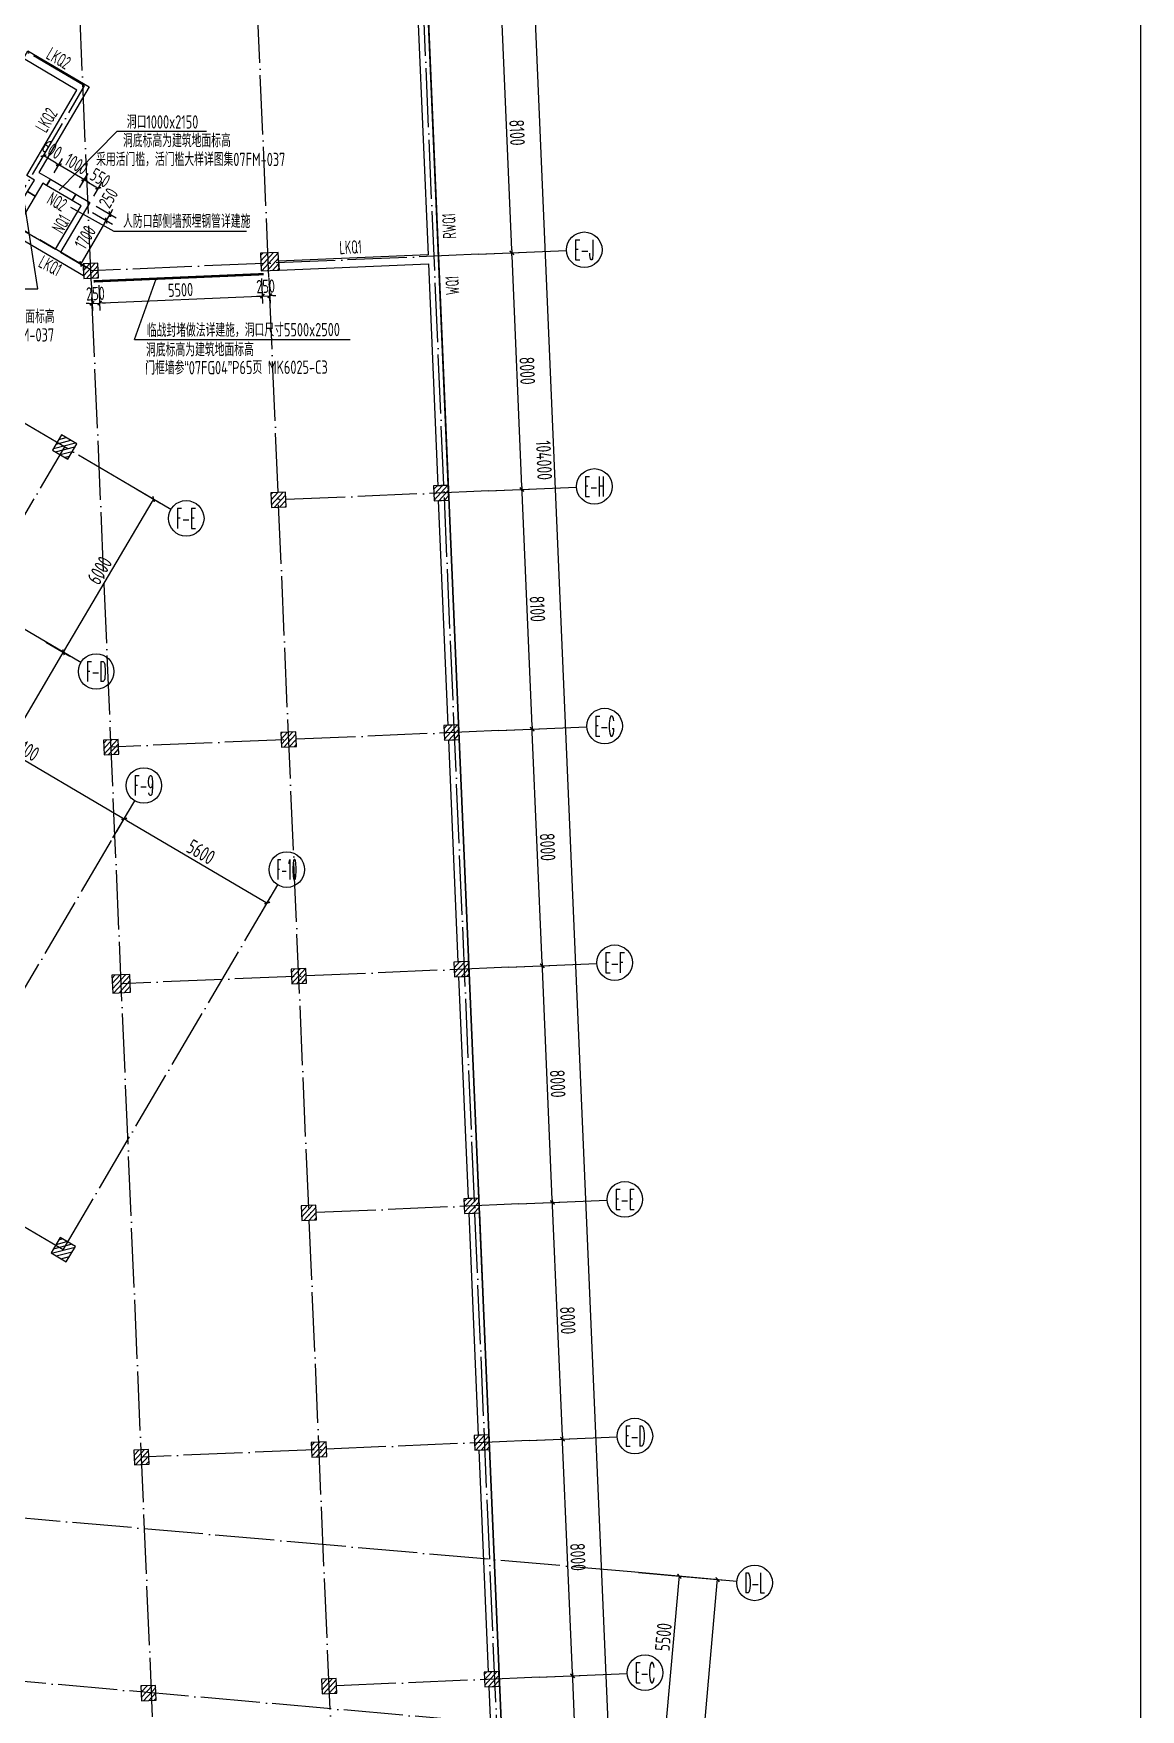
# Model space of a CAD drawing. Header units: millimetres. Extents: x 156735 to 386235, y 467499 to 703525.
# Drawn here: x 348863 to 386235, y 534486 to 591088 of the extents above; entities that cross this region are included whole.
import ezdxf
from ezdxf.enums import TextEntityAlignment as Align

# ---------------------------------------------------------------- set-up
doc = ezdxf.new("R2010")
doc.units = ezdxf.units.MM
doc.header["$LTSCALE"] = 100
doc.header["$PDMODE"] = 35
doc.header["$PDSIZE"] = 200
doc.linetypes.add('3', pattern=[5, 3, -2])
doc.linetypes.add('DOTE', pattern=[2.42, 2, -0.2, 0.02, -0.2])
for name, color, linetype in [('B-TEXT', 7, 'Continuous'), ('COLU', 7, 'Continuous'), ('h斜线-柱', 7, 'Continuous'), ('Q-AXIS', 3, 'Continuous'), ('Q-DIM', 4, 'Continuous'), ('Q-dote', 253, 'DOTE'), ('Q-TEXT', 2, 'Continuous'), ('Q-门框', 6, 'Continuous'), ('WALL', 3, 'Continuous')]:
    doc.layers.add(name, color=color, linetype=linetype)
doc.styles.add('_TCH_AXIS', font='COMPLEX', dxfattribs={"bigfont": 'GBCBIG'})
doc.styles.add('COMPLEX', font='tssdeng.shx', dxfattribs={"width": 0.7, "bigfont": 'tssdchn.shx'})
doc.styles.add('TSSD_Dimension', font='Tssdeng.shx', dxfattribs={"width": 0.7, "bigfont": 'hztxt.shx'})
doc.styles.add('TSSD_REIN', font='Tssdeng.shx', dxfattribs={"width": 0.7, "bigfont": 'hztxt.shx'})
doc.dimstyles.new('TSSD_100_100$0', dxfattribs={"dimtxt": 300, "dimasz": 100, "dimexe": 250, "dimexo": 250, "dimgap": 100, "dimtad": 1, "dimdec": 0, "dimzin": 0, "dimdsep": 46, "dimtxsty": 'TSSD_Dimension', "dimblk": '_tsdbk', "dimblk1": '_tsdbk', "dimblk2": '_tsdbk', "dimsah": 1, "dimcen": 0, "dimclrt": 7, "dimadec": 0, "dimazin": 0, "dimtfac": 1, "dimtdec": 0, "dimtix": 1, "dimtmove": 2, "dimatfit": 3, "dimldrblk": '_tsdbk', "dimfxl": 1, "dimtolj": 1, "dimtzin": 0, "dimarcsym": 0})
pattern_1 = [(47.443985, (-467527.32, -323147.44), (-93.550296, 85.891456), [])]

# ---------------------------------------------------------------- blocks, each defined once
blk = doc.blocks.new('_tsdbk')
blk.add_line((-1, 0), (0, 0))
at = {"const_width": 0.5}
blk.add_lwpolyline([(-0.7, -0.7), (0.7, 0.7)], dxfattribs=at)
blk = doc.blocks.new('*D346')
at = {"layer": 'Defpoints', "color": 0}
for p in [(362000, 627792), (364263, 627889), (366434, 523887)]:
    blk.add_point(p, dxfattribs=at)
at = {"layer": 'Q-AXIS', "color": 0, "lineweight": -2}
for p, q in [((362249, 627803), (364513, 627899)), ((368694, 524083), (364267, 627789)), ((366684, 523897), (368948, 523994))]:
    blk.add_line(p, q, dxfattribs=at)
at = {"layer": 'Q-AXIS', "color": 0, "lineweight": -2, "xscale": 100, "yscale": 100, "zscale": 100}
for p, rotation in [((364263, 627889), 92.44398534455868), ((368698, 523983), 272.4439853445587)]:
    blk.add_blockref('_tsdbk', p, dxfattribs=dict(at, rotation=rotation))
at = {"layer": 'Q-AXIS', "color": 7, "insert": (366099, 576677), "char_height": 500, "attachment_point": 5, "rotation": 272.444, "style": 'TSSD_Dimension'}
blk.add_mtext('\\A1;104000', dxfattribs=at)
blk = doc.blocks.new('*D347')
at = {"layer": 'Defpoints', "color": 0}
for p in [(363884, 583632), (365012, 583680), (364226, 575640)]:
    blk.add_point(p, dxfattribs=at)
at = {"layer": 'Q-AXIS', "color": 0, "lineweight": -2}
for p, q in [((364134, 583643), (365262, 583691)), ((365349, 575788), (365017, 583581)), ((364475, 575650), (365603, 575698))]:
    blk.add_line(p, q, dxfattribs=at)
at = {"layer": 'Q-AXIS', "color": 0, "lineweight": -2, "xscale": 100, "yscale": 100, "zscale": 100}
for p, rotation in [((365012, 583680), 92.44398534455868), ((365353, 575688), 272.4439853445587)]:
    blk.add_blockref('_tsdbk', p, dxfattribs=dict(at, rotation=rotation))
at = {"layer": 'Q-AXIS', "color": 7, "insert": (365533, 579699), "char_height": 500, "attachment_point": 5, "rotation": 272.444, "style": 'TSSD_Dimension'}
blk.add_mtext('\\A1;8000', dxfattribs=at)
blk = doc.blocks.new('*D443')
at = {"layer": 'Defpoints', "color": 0}
for p in [(369044, 539130), (371956, 538872), (363903, 481158)]:
    blk.add_point(p, dxfattribs=at)
at = {"layer": 'Q-AXIS', "color": 0, "lineweight": -2}
for p, q in [((369293, 539108), (372205, 538850)), ((366823, 480999), (371947, 538772)), ((364152, 481136), (367063, 480878))]:
    blk.add_line(p, q, dxfattribs=at)
at = {"layer": 'Q-AXIS', "color": 0, "lineweight": -2, "xscale": 100, "yscale": 100, "zscale": 100}
for p, rotation in [((371956, 538872), 84.93164578912828), ((366814, 480900), 264.9316457891283)]:
    blk.add_blockref('_tsdbk', p, dxfattribs=dict(at, rotation=rotation))
at = {"layer": 'Q-AXIS', "color": 7, "insert": (369036, 509917), "char_height": 500, "attachment_point": 5, "rotation": 84.9316, "style": 'TSSD_Dimension'}
blk.add_mtext('\\A1;58200', dxfattribs=at)
blk = doc.blocks.new('_AXISO')
blk.add_circle((0, 0), 0.5)
at = {"layer": 'B-TEXT', "style": 'COMPLEX', "width": 1.450893}
blk.add_attdef('A', text='', height=0.56, dxfattribs=at).set_placement((0.249375, -0.28), (0.749375, -0.28), align=Align.FIT)
blk = doc.blocks.new('*D461')
at = {"layer": 'Defpoints', "color": 0}
for p in [(365935, 535576), (367063, 535624), (366191, 529582)]:
    blk.add_point(p, dxfattribs=at)
at = {"layer": 'Q-AXIS', "color": 0, "lineweight": -2}
for p, q in [((366185, 535587), (367313, 535635)), ((367315, 529730), (367068, 535524)), ((366441, 529592), (367569, 529640))]:
    blk.add_line(p, q, dxfattribs=at)
at = {"layer": 'Q-AXIS', "color": 0, "lineweight": -2, "xscale": 100, "yscale": 100, "zscale": 100}
for p, rotation in [((367063, 535624), 92.44398534455868), ((367319, 529630), 272.4439853445587)]:
    blk.add_blockref('_tsdbk', p, dxfattribs=dict(at, rotation=rotation))
at = {"layer": 'Q-AXIS', "color": 7, "insert": (367541, 532642), "char_height": 500, "attachment_point": 5, "rotation": 272.444, "style": 'TSSD_Dimension'}
blk.add_mtext('\\A1;6000', dxfattribs=at)
blk = doc.blocks.new('*D465')
at = {"layer": 'Defpoints', "color": 0}
for p in [(365253, 551562), (366381, 551610), (365594, 543569)]:
    blk.add_point(p, dxfattribs=at)
at = {"layer": 'Q-AXIS', "color": 0, "lineweight": -2}
for p, q in [((365503, 551572), (366631, 551620)), ((366718, 543717), (366385, 551510)), ((365844, 543579), (366972, 543628))]:
    blk.add_line(p, q, dxfattribs=at)
at = {"layer": 'Q-AXIS', "color": 0, "lineweight": -2, "xscale": 100, "yscale": 100, "zscale": 100}
for p, rotation in [((366381, 551610), 92.44398534455868), ((366722, 543617), 272.4439853445587)]:
    blk.add_blockref('_tsdbk', p, dxfattribs=dict(at, rotation=rotation))
at = {"layer": 'Q-AXIS', "color": 7, "insert": (366901, 547628), "char_height": 500, "attachment_point": 5, "rotation": 272.444, "style": 'TSSD_Dimension'}
blk.add_mtext('\\A1;8000', dxfattribs=at)
blk = doc.blocks.new('*D475')
at = {"layer": 'Defpoints', "color": 0}
for p in [(365594, 543569), (366722, 543617), (365935, 535576)]:
    blk.add_point(p, dxfattribs=at)
at = {"layer": 'Q-AXIS', "color": 0, "lineweight": -2}
for p, q in [((365844, 543579), (366972, 543628)), ((367059, 535724), (366727, 543517)), ((366185, 535587), (367313, 535635))]:
    blk.add_line(p, q, dxfattribs=at)
at = {"layer": 'Q-AXIS', "color": 0, "lineweight": -2, "xscale": 100, "yscale": 100, "zscale": 100}
for p, rotation in [((366722, 543617), 92.44398534455868), ((367063, 535624), 272.4439853445587)]:
    blk.add_blockref('_tsdbk', p, dxfattribs=dict(at, rotation=rotation))
at = {"layer": 'Q-AXIS', "color": 7, "insert": (367242, 539636), "char_height": 500, "attachment_point": 5, "rotation": 272.444, "style": 'TSSD_Dimension'}
blk.add_mtext('\\A1;8000', dxfattribs=at)
blk = doc.blocks.new('*D476')
at = {"layer": 'Defpoints', "color": 0}
for p in [(351545, 563919), (356752, 561726), (356373, 561081)]:
    blk.add_point(p, dxfattribs=at)
at = {"layer": 'Q-AXIS', "color": 0, "lineweight": -2}
for p, q in [((351672, 564135), (352051, 564780)), ((352011, 564514), (356666, 561777)), ((356500, 561296), (356879, 561942))]:
    blk.add_line(p, q, dxfattribs=at)
at = {"layer": 'Q-AXIS', "color": 0, "lineweight": -2, "xscale": 100, "yscale": 100, "zscale": 100}
for p, rotation in [((351925, 564564), 149.5453717284593), ((356752, 561726), 329.5453717284593)]:
    blk.add_blockref('_tsdbk', p, dxfattribs=dict(at, rotation=rotation))
at = {"layer": 'Q-AXIS', "color": 7, "insert": (354516, 563447), "char_height": 500, "attachment_point": 5, "rotation": 329.5454, "style": 'TSSD_Dimension'}
blk.add_mtext('\\A1;5600', dxfattribs=at)
blk = doc.blocks.new('*D477')
at = {"layer": 'Defpoints', "color": 0}
for p in [(344563, 568025), (351925, 564564), (351545, 563919)]:
    blk.add_point(p, dxfattribs=at)
at = {"layer": 'Q-AXIS', "color": 0, "lineweight": -2}
for p, q in [((344690, 568240), (345069, 568885)), ((345029, 568619), (351839, 564615)), ((351672, 564135), (352051, 564780))]:
    blk.add_line(p, q, dxfattribs=at)
at = {"layer": 'Q-AXIS', "color": 0, "lineweight": -2, "xscale": 100, "yscale": 100, "zscale": 100}
for p, rotation in [((344942, 568670), 149.5453717284593), ((351925, 564564), 329.5453717284593)]:
    blk.add_blockref('_tsdbk', p, dxfattribs=dict(at, rotation=rotation))
at = {"layer": 'Q-AXIS', "color": 7, "insert": (348611, 566919), "char_height": 500, "attachment_point": 5, "rotation": 329.5454, "style": 'TSSD_Dimension'}
blk.add_mtext('\\A1;8100', dxfattribs=at)
blk = doc.blocks.new('*D478')
at = {"layer": 'Defpoints', "color": 0}
for p in [(352108, 575836), (352915, 575362), (349067, 570664)]:
    blk.add_point(p, dxfattribs=at)
at = {"layer": 'Q-AXIS', "color": 0, "lineweight": -2}
for p, q in [((352324, 575710), (353131, 575235)), ((349925, 570276), (352864, 575276)), ((349283, 570538), (350089, 570063))]:
    blk.add_line(p, q, dxfattribs=at)
at = {"layer": 'Q-AXIS', "color": 0, "lineweight": -2, "xscale": 100, "yscale": 100, "zscale": 100}
for p, rotation in [((352915, 575362), 59.5453717336169), ((349874, 570190), 239.5453717336169)]:
    blk.add_blockref('_tsdbk', p, dxfattribs=dict(at, rotation=rotation))
at = {"layer": 'Q-AXIS', "color": 7, "insert": (351093, 572953), "char_height": 500, "attachment_point": 5, "rotation": 59.5454, "style": 'TSSD_Dimension'}
blk.add_mtext('\\A1;6000', dxfattribs=at)
blk = doc.blocks.new('*D488')
at = {"layer": 'Defpoints', "color": 0}
for p in [(349067, 570664), (349874, 570190), (346178, 565751)]:
    blk.add_point(p, dxfattribs=at)
at = {"layer": 'Q-AXIS', "color": 0, "lineweight": -2}
for p, q in [((347036, 565363), (349823, 570104)), ((349283, 570538), (350089, 570063)), ((346394, 565624), (347200, 565150))]:
    blk.add_line(p, q, dxfattribs=at)
at = {"layer": 'Q-AXIS', "color": 0, "lineweight": -2, "xscale": 100, "yscale": 100, "zscale": 100}
for p, rotation in [((349874, 570190), 59.5453717336169), ((346985, 565276), 239.5453717336169)]:
    blk.add_blockref('_tsdbk', p, dxfattribs=dict(at, rotation=rotation))
at = {"layer": 'Q-AXIS', "color": 7, "insert": (348128, 567911), "char_height": 500, "attachment_point": 5, "rotation": 59.5454, "style": 'TSSD_Dimension'}
blk.add_mtext('\\A1;5700', dxfattribs=at)
blk = doc.blocks.new('*D489')
at = {"layer": 'Defpoints', "color": 0}
for p in [(364571, 567547), (365699, 567595), (364912, 559554)]:
    blk.add_point(p, dxfattribs=at)
at = {"layer": 'Q-AXIS', "color": 0, "lineweight": -2}
for p, q in [((364821, 567558), (365949, 567606)), ((366036, 559702), (365703, 567495)), ((365162, 559565), (366290, 559613))]:
    blk.add_line(p, q, dxfattribs=at)
at = {"layer": 'Q-AXIS', "color": 0, "lineweight": -2, "xscale": 100, "yscale": 100, "zscale": 100}
for p, rotation in [((365699, 567595), 92.44398534455868), ((366040, 559602), 272.4439853445587)]:
    blk.add_blockref('_tsdbk', p, dxfattribs=dict(at, rotation=rotation))
at = {"layer": 'Q-AXIS', "color": 7, "insert": (366219, 563614), "char_height": 500, "attachment_point": 5, "rotation": 272.444, "style": 'TSSD_Dimension'}
blk.add_mtext('\\A1;8000', dxfattribs=at)
blk = doc.blocks.new('*D490')
at = {"layer": 'Defpoints', "color": 0}
for p in [(364912, 559554), (366040, 559602), (365253, 551562)]:
    blk.add_point(p, dxfattribs=at)
at = {"layer": 'Q-AXIS', "color": 0, "lineweight": -2}
for p, q in [((365162, 559565), (366290, 559613)), ((366377, 551710), (366044, 559502)), ((365503, 551572), (366631, 551620))]:
    blk.add_line(p, q, dxfattribs=at)
at = {"layer": 'Q-AXIS', "color": 0, "lineweight": -2, "xscale": 100, "yscale": 100, "zscale": 100}
for p, rotation in [((366040, 559602), 92.44398534455868), ((366381, 551610), 272.4439853445587)]:
    blk.add_blockref('_tsdbk', p, dxfattribs=dict(at, rotation=rotation))
at = {"layer": 'Q-AXIS', "color": 7, "insert": (366560, 555621), "char_height": 500, "attachment_point": 5, "rotation": 272.444, "style": 'TSSD_Dimension'}
blk.add_mtext('\\A1;8000', dxfattribs=at)
blk = doc.blocks.new('*D491')
at = {"layer": 'Defpoints', "color": 0}
for p in [(364226, 575640), (365353, 575688), (364571, 567547)]:
    blk.add_point(p, dxfattribs=at)
at = {"layer": 'Q-AXIS', "color": 0, "lineweight": -2}
for p, q in [((364475, 575650), (365603, 575698)), ((365695, 567695), (365358, 575588)), ((364821, 567558), (365949, 567606))]:
    blk.add_line(p, q, dxfattribs=at)
at = {"layer": 'Q-AXIS', "color": 0, "lineweight": -2, "xscale": 100, "yscale": 100, "zscale": 100}
for p, rotation in [((365353, 575688), 92.44398534455868), ((365699, 567595), 272.4439853445587)]:
    blk.add_blockref('_tsdbk', p, dxfattribs=dict(at, rotation=rotation))
at = {"layer": 'Q-AXIS', "color": 7, "insert": (365876, 571656), "char_height": 500, "attachment_point": 5, "rotation": 272.444, "style": 'TSSD_Dimension'}
blk.add_mtext('\\A1;8100', dxfattribs=at)
blk = doc.blocks.new('*D494')
at = {"layer": 'Defpoints', "color": 0}
for p in [(369044, 539130), (370667, 538986), (368558, 533652)]:
    blk.add_point(p, dxfattribs=at)
at = {"layer": 'Q-AXIS', "color": 0, "lineweight": -2}
for p, q in [((369293, 539108), (370916, 538964)), ((370190, 533607), (370658, 538887)), ((368807, 533630), (370430, 533486))]:
    blk.add_line(p, q, dxfattribs=at)
at = {"layer": 'Q-AXIS', "color": 0, "lineweight": -2, "xscale": 100, "yscale": 100, "zscale": 100}
for p, rotation in [((370667, 538986), 84.93164578912828), ((370181, 533508), 264.9316457891283)]:
    blk.add_blockref('_tsdbk', p, dxfattribs=dict(at, rotation=rotation))
at = {"layer": 'Q-AXIS', "color": 7, "insert": (370128, 536933), "char_height": 500, "attachment_point": 5, "rotation": 84.9316, "style": 'TSSD_Dimension'}
blk.add_mtext('\\A1;5500', dxfattribs=at)
blk = doc.blocks.new('*D642')
at = {"layer": 'Defpoints', "color": 0}
for p in [(363539, 591725), (364667, 591773), (363884, 583632)]:
    blk.add_point(p, dxfattribs=at)
at = {"layer": 'Q-AXIS', "color": 0, "lineweight": -2}
for p, q in [((363789, 591736), (364917, 591784)), ((365008, 583780), (364671, 591673)), ((364134, 583643), (365262, 583691))]:
    blk.add_line(p, q, dxfattribs=at)
at = {"layer": 'Q-AXIS', "color": 0, "lineweight": -2, "xscale": 100, "yscale": 100, "zscale": 100}
for p, rotation in [((364667, 591773), 92.44398534455868), ((365012, 583680), 272.4439853445587)]:
    blk.add_blockref('_tsdbk', p, dxfattribs=dict(at, rotation=rotation))
at = {"layer": 'Q-AXIS', "color": 7, "insert": (365189, 587742), "char_height": 500, "attachment_point": 5, "rotation": 272.444, "style": 'TSSD_Dimension'}
blk.add_mtext('\\A1;8100', dxfattribs=at)
blk = doc.blocks.new('*D703')
at = {"layer": 'Defpoints', "color": 0}
for p in [(350807, 582824), (351057, 582835), (351093, 581986)]:
    blk.add_point(p, dxfattribs=at)
at = {"layer": 'Q-DIM', "color": 0, "lineweight": -2}
for p, q in [((350818, 582574), (350854, 581725)), ((351067, 582585), (351104, 581736)), ((350743, 581971), (350643, 581967)), ((350843, 581975), (351093, 581986)), ((351193, 581990), (351293, 581994))]:
    blk.add_line(p, q, dxfattribs=at)
at = {"layer": 'Q-DIM', "color": 0, "lineweight": -2, "xscale": 100, "yscale": 100, "zscale": 100}
for p, rotation in [((350843, 581975), 2.443985343689539), ((351093, 581986), 182.4439853436896)]:
    blk.add_blockref('_tsdbk', p, dxfattribs=dict(at, rotation=rotation))
at = {"layer": 'Q-DIM', "color": 7, "insert": (350954, 582305), "char_height": 450, "attachment_point": 5, "rotation": 2.444, "style": 'TSSD_Dimension'}
blk.add_mtext('\\A1;250', dxfattribs=at)
blk = doc.blocks.new('*D704')
at = {"layer": 'Defpoints', "color": 0}
for p in [(356552, 583069), (351057, 582835), (356588, 582220)]:
    blk.add_point(p, dxfattribs=at)
at = {"layer": 'Q-DIM', "color": 0, "lineweight": -2}
for p, q in [((351067, 582585), (351104, 581736)), ((356562, 582819), (356599, 581971)), ((351193, 581990), (356488, 582216))]:
    blk.add_line(p, q, dxfattribs=at)
at = {"layer": 'Q-DIM', "color": 0, "lineweight": -2, "xscale": 100, "yscale": 100, "zscale": 100}
for p, rotation in [((351093, 581986), 182.4439853436896), ((356588, 582220), 2.443985343689576)]:
    blk.add_blockref('_tsdbk', p, dxfattribs=dict(at, rotation=rotation))
at = {"layer": 'Q-DIM', "color": 7, "insert": (353827, 582428), "char_height": 450, "attachment_point": 5, "rotation": 2.444, "style": 'TSSD_Dimension'}
blk.add_mtext('\\A1;5500', dxfattribs=at)
blk = doc.blocks.new('*D705')
at = {"layer": 'Defpoints', "color": 0}
for p in [(356552, 583069), (356801, 583080), (356838, 582231)]:
    blk.add_point(p, dxfattribs=at)
at = {"layer": 'Q-DIM', "color": 0, "lineweight": -2}
for p, q in [((356562, 582819), (356599, 581971)), ((356812, 582830), (356848, 581981)), ((356488, 582216), (356388, 582212)), ((356588, 582220), (356838, 582231)), ((356938, 582235), (357038, 582239))]:
    blk.add_line(p, q, dxfattribs=at)
at = {"layer": 'Q-DIM', "color": 0, "lineweight": -2, "xscale": 100, "yscale": 100, "zscale": 100}
for p, rotation in [((356588, 582220), 2.443985343689539), ((356838, 582231), 182.4439853436896)]:
    blk.add_blockref('_tsdbk', p, dxfattribs=dict(at, rotation=rotation))
at = {"layer": 'Q-DIM', "color": 7, "insert": (356699, 582550), "char_height": 450, "attachment_point": 5, "rotation": 2.444, "style": 'TSSD_Dimension'}
blk.add_mtext('\\A1;250', dxfattribs=at)
blk = doc.blocks.new('*D708')
at = {"layer": 'Defpoints', "color": 0}
for p in [(350767, 585383), (350641, 585168), (351314, 584772)]:
    blk.add_point(p, dxfattribs=at)
at = {"layer": 'Q-DIM', "color": 0, "lineweight": -2}
for p, q in [((350856, 585041), (351530, 584645)), ((350983, 585257), (351657, 584861)), ((351441, 584987), (351314, 584772)), ((351492, 585073), (351543, 585160)), ((351264, 584686), (351213, 584599))]:
    blk.add_line(p, q, dxfattribs=at)
at = {"layer": 'Q-DIM', "color": 0, "lineweight": -2, "xscale": 100, "yscale": 100, "zscale": 100}
for p, rotation in [((351314, 584772), 59.54537173261635), ((351441, 584987), 239.5453717326163)]:
    blk.add_blockref('_tsdbk', p, dxfattribs=dict(at, rotation=rotation))
at = {"layer": 'Q-DIM', "color": 7, "insert": (351392, 585535), "char_height": 450, "attachment_point": 5, "rotation": 59.5454, "style": 'TSSD_Dimension'}
blk.add_mtext('\\A1;250', dxfattribs=at)
blk = doc.blocks.new('*D709')
at = {"layer": 'Defpoints', "color": 0}
for p in [(350641, 585168), (349779, 583702), (350453, 583306)]:
    blk.add_point(p, dxfattribs=at)
at = {"layer": 'Q-DIM', "color": 0, "lineweight": -2}
for p, q in [((350856, 585041), (351530, 584645)), ((351264, 584686), (350503, 583392)), ((349994, 583576), (350668, 583180))]:
    blk.add_line(p, q, dxfattribs=at)
at = {"layer": 'Q-DIM', "color": 0, "lineweight": -2, "xscale": 100, "yscale": 100, "zscale": 100}
for p, rotation in [((351314, 584772), 59.54537173261637), ((350453, 583306), 239.5453717326163)]:
    blk.add_blockref('_tsdbk', p, dxfattribs=dict(at, rotation=rotation))
at = {"layer": 'Q-DIM', "color": 7, "insert": (350603, 584204), "char_height": 450, "attachment_point": 5, "rotation": 59.5454, "style": 'TSSD_Dimension'}
blk.add_mtext('\\A1;1700', dxfattribs=at)
blk = doc.blocks.new('*D710')
at = {"layer": 'Defpoints', "color": 0}
for p in [(349717, 586656), (349431, 586169), (350293, 585662)]:
    blk.add_point(p, dxfattribs=at)
at = {"layer": 'Q-DIM', "color": 0, "lineweight": -2}
for p, q in [((349631, 586706), (349545, 586757)), ((349558, 586385), (349844, 586871)), ((350579, 586149), (349717, 586656)), ((350420, 585878), (350706, 586364)), ((350665, 586098), (350752, 586047))]:
    blk.add_line(p, q, dxfattribs=at)
at = {"layer": 'Q-DIM', "color": 0, "lineweight": -2, "xscale": 100, "yscale": 100, "zscale": 100}
for p, rotation in [((349717, 586656), 329.5453717325154), ((350579, 586149), 149.5453717325155)]:
    blk.add_blockref('_tsdbk', p, dxfattribs=dict(at, rotation=rotation))
at = {"layer": 'Q-DIM', "color": 7, "insert": (350313, 586682), "char_height": 450, "attachment_point": 5, "rotation": 329.5454, "style": 'TSSD_Dimension'}
blk.add_mtext('\\A1;1000', dxfattribs=at)
blk = doc.blocks.new('*D711')
at = {"layer": 'Defpoints', "color": 0}
for p in [(349200, 586960), (348914, 586473), (349431, 586169)]:
    blk.add_point(p, dxfattribs=at)
at = {"layer": 'Q-DIM', "color": 0, "lineweight": -2}
for p, q in [((349041, 586689), (349327, 587175)), ((349631, 586706), (349286, 586909)), ((349558, 586385), (349844, 586871))]:
    blk.add_line(p, q, dxfattribs=at)
at = {"layer": 'Q-DIM', "color": 0, "lineweight": -2, "xscale": 100, "yscale": 100, "zscale": 100}
for p, rotation in [((349200, 586960), 149.5453717325155), ((349717, 586656), 329.5453717325154)]:
    blk.add_blockref('_tsdbk', p, dxfattribs=dict(at, rotation=rotation))
at = {"layer": 'Q-DIM', "color": 7, "insert": (349492, 587172), "char_height": 450, "attachment_point": 5, "rotation": 329.5454, "style": 'TSSD_Dimension'}
blk.add_mtext('\\A1;600', dxfattribs=at)
blk = doc.blocks.new('*D970')
at = {"layer": 'Defpoints', "color": 0}
for p in [(351050, 585864), (350293, 585662), (350767, 585383)]:
    blk.add_point(p, dxfattribs=at)
at = {"layer": 'Q-DIM', "color": 0, "lineweight": -2}
for p, q in [((350420, 585878), (350702, 586358)), ((350662, 586092), (350964, 585914)), ((350894, 585599), (351176, 586079))]:
    blk.add_line(p, q, dxfattribs=at)
at = {"layer": 'Q-DIM', "color": 0, "lineweight": -2, "xscale": 100, "yscale": 100, "zscale": 100}
for p, rotation in [((350576, 586143), 149.5453717326123), ((351050, 585864), 329.5453717326123)]:
    blk.add_blockref('_tsdbk', p, dxfattribs=dict(at, rotation=rotation))
at = {"layer": 'Q-DIM', "color": 7, "insert": (351114, 586215), "char_height": 450, "attachment_point": 5, "rotation": 329.5454, "style": 'TSSD_Dimension'}
blk.add_mtext('\\A1;550', dxfattribs=at)

msp = doc.modelspace()

# ---------------------------------------------------------------- hatches: boundary and pattern name
at = {"layer": 'h斜线-柱'}
h = msp.add_hatch(dxfattribs=at)
h.set_pattern_fill('ANSI31', color=256, scale=40, angle=2.44399, style=0)
h.set_pattern_definition(pattern_1)
h.paths.add_polyline_path([(356551.7, 583069.1), (357151.2, 583094.7), (357125.6, 583694.2), (356526.1, 583668.6)])
h = msp.add_hatch(dxfattribs=at)
h.set_pattern_fill('ANSI31', color=256, scale=40, angle=2.44399, style=0)
h.set_pattern_definition(pattern_1)
h.paths.add_polyline_path([(350557.2, 582813.3), (351056.7, 582834.6), (351035.4, 583334.1), (350535.8, 583312.8)])
h = msp.add_hatch(dxfattribs=at)
h.set_pattern_fill('ANSI31', color=256, scale=40, angle=-30.45463, style=0)
h.paths.add_polyline_path([(349503.9, 577019.9), (350021.1, 576715.8), (350325.2, 577233), (349808, 577537.1)])
h = msp.add_hatch(dxfattribs=at)
h.set_pattern_fill('ANSI31', color=256, scale=40, angle=2.44399, style=0)
h.set_pattern_definition(pattern_1)
h.paths.add_polyline_path([(362387.8, 575310.9), (362887.4, 575332.3), (362866.1, 575831.8), (362366.5, 575810.5)])
h = msp.add_hatch(dxfattribs=at)
h.set_pattern_fill('ANSI31', color=256, scale=40, angle=2.44399, style=0)
h.set_pattern_definition(pattern_1)
h.paths.add_polyline_path([(356892.8, 575076.4), (357392.4, 575097.7), (357371.1, 575597.3), (356871.5, 575576)])
h = msp.add_hatch(dxfattribs=at)
h.set_pattern_fill('ANSI31', color=256, scale=40, angle=2.44399, style=0)
h.set_pattern_definition(pattern_1)
h.paths.add_polyline_path([(362733.2, 567218.3), (363232.8, 567239.6), (363211.5, 567739.2), (362711.9, 567717.9)])
h = msp.add_hatch(dxfattribs=at)
h.set_pattern_fill('ANSI31', color=256, scale=40, angle=2.44399, style=0)
h.set_pattern_definition(pattern_1)
h.paths.add_polyline_path([(351243.7, 566727.9), (351743.3, 566749.2), (351721.9, 567248.8), (351222.4, 567227.5)])
h = msp.add_hatch(dxfattribs=at)
h.set_pattern_fill('ANSI31', color=256, scale=40, angle=2.44399, style=0)
h.set_pattern_definition(pattern_1)
h.paths.add_polyline_path([(357238.3, 566983.8), (357737.8, 567005.1), (357716.5, 567504.6), (357216.9, 567483.3)])
h = msp.add_hatch(dxfattribs=at)
h.set_pattern_fill('ANSI31', color=256, scale=40, angle=2.44399, style=0)
h.paths.add_polyline_path([(351537, 558683.1), (352136.5, 558708.7), (352110.9, 559308.2), (351511.4, 559282.6)])
h = msp.add_hatch(dxfattribs=at)
h.set_pattern_fill('ANSI31', color=256, scale=40, angle=2.44399, style=0)
h.set_pattern_definition(pattern_1)
h.paths.add_polyline_path([(357579.4, 558991.1), (358078.9, 559012.4), (358057.6, 559511.9), (357558.1, 559490.6)])
h = msp.add_hatch(dxfattribs=at)
h.set_pattern_fill('ANSI31', color=256, scale=40, angle=2.44399, style=0)
h.set_pattern_definition(pattern_1)
h.paths.add_polyline_path([(363074.4, 559225.6), (363573.9, 559246.9), (363552.6, 559746.5), (363053.1, 559725.1)])
h = msp.add_hatch(dxfattribs=at)
h.set_pattern_fill('ANSI31', color=256, scale=40, angle=2.44399, style=0)
h.set_pattern_definition(pattern_1)
h.paths.add_polyline_path([(357920.5, 550998.3), (358420.1, 551019.7), (358398.8, 551519.2), (357899.2, 551497.9)])
h = msp.add_hatch(dxfattribs=at)
h.set_pattern_fill('ANSI31', color=256, scale=40, angle=2.44399, style=0)
h.set_pattern_definition(pattern_1)
h.paths.add_polyline_path([(363415.5, 551232.9), (363915.1, 551254.2), (363893.8, 551753.7), (363394.2, 551732.4)])
h = msp.add_hatch(dxfattribs=at)
h.set_pattern_fill('ANSI31', color=256, scale=40, angle=-30.45463, style=0)
h.paths.add_polyline_path([(349453.3, 549904.5), (349970.5, 549600.3), (350274.6, 550117.6), (349757.4, 550421.7)])
h = msp.add_hatch(dxfattribs=at)
h.set_pattern_fill('ANSI31', color=256, scale=40, angle=2.44399, style=0)
h.set_pattern_definition(pattern_1)
h.paths.add_polyline_path([(358261.7, 543005.6), (358761.2, 543026.9), (358739.9, 543526.5), (358240.4, 543505.2)])
h = msp.add_hatch(dxfattribs=at)
h.set_pattern_fill('ANSI31', color=256, scale=40, angle=2.44399, style=0)
h.set_pattern_definition(pattern_1)
h.paths.add_polyline_path([(363756.7, 543240.1), (364256.2, 543261.5), (364234.9, 543761), (363735.4, 543739.7)])
h = msp.add_hatch(dxfattribs=at)
h.set_pattern_fill('ANSI31', color=256, scale=40, angle=2.44399, style=0)
h.set_pattern_definition(pattern_1)
h.paths.add_polyline_path([(352267.1, 542749.8), (352766.7, 542771.1), (352745.4, 543270.6), (352245.8, 543249.3)])
h = msp.add_hatch(dxfattribs=at)
h.set_pattern_fill('ANSI31', color=256, scale=40, angle=2.44399, style=0)
h.set_pattern_definition(pattern_1)
h.paths.add_polyline_path([(358602.8, 535012.9), (359102.4, 535034.2), (359081, 535533.8), (358581.5, 535512.4)])
h = msp.add_hatch(dxfattribs=at)
h.set_pattern_fill('ANSI31', color=256, scale=40, angle=2.44399, style=0)
h.set_pattern_definition(pattern_1)
h.paths.add_polyline_path([(364097.8, 535247.4), (364597.4, 535268.7), (364576, 535768.3), (364076.5, 535747)])
h = msp.add_hatch(dxfattribs=at)
h.set_pattern_fill('ANSI31', color=256, scale=40, angle=2.44399, style=0)
h.set_pattern_definition(pattern_1)
h.paths.add_polyline_path([(352507.2, 534780.7), (353006.7, 534802), (352985.4, 535301.5), (352485.9, 535280.2)])

# ---------------------------------------------------------------- linework, layer by layer
at = {"color": 6, "lineweight": 30}
msp.add_lwpolyline([(359246.5, 635094.7), (360336.6, 635094.7), (362535.6, 583574.8)], dxfattribs=at)
at = {"color": 1, "lineweight": 30}
msp.add_lwpolyline([(362535.6, 583574.8), (365164.3, 521984.6), (362034.4, 486694.6), (356406.5, 487193.7), (355920.6, 481715.2), (293316.4, 487267.7)], dxfattribs=at)
at = {"layer": 'COLU'}
for points in [[(356551.7, 583069.1), (357151.2, 583094.7), (357125.6, 583694.2), (356526.1, 583668.6)], [(350557.2, 582813.3), (351056.7, 582834.6), (351035.4, 583334.1), (350535.8, 583312.8)], [(349503.9, 577019.9), (350021.1, 576715.8), (350325.2, 577233), (349808, 577537.1)], [(362387.8, 575310.9), (362887.4, 575332.3), (362866.1, 575831.8), (362366.5, 575810.5)], [(356892.8, 575076.4), (357392.4, 575097.7), (357371.1, 575597.3), (356871.5, 575576)], [(362733.2, 567218.3), (363232.8, 567239.6), (363211.5, 567739.2), (362711.9, 567717.9)], [(351243.7, 566727.9), (351743.3, 566749.2), (351721.9, 567248.8), (351222.4, 567227.5)], [(357238.3, 566983.8), (357737.8, 567005.1), (357716.5, 567504.6), (357216.9, 567483.3)], [(351537, 558683.1), (352136.5, 558708.7), (352110.9, 559308.2), (351511.4, 559282.6)], [(357579.4, 558991.1), (358078.9, 559012.4), (358057.6, 559511.9), (357558.1, 559490.6)], [(363074.4, 559225.6), (363573.9, 559246.9), (363552.6, 559746.5), (363053.1, 559725.1)], [(357920.5, 550998.3), (358420.1, 551019.7), (358398.8, 551519.2), (357899.2, 551497.9)], [(363415.5, 551232.9), (363915.1, 551254.2), (363893.8, 551753.7), (363394.2, 551732.4)], [(349453.3, 549904.5), (349970.5, 549600.3), (350274.6, 550117.6), (349757.4, 550421.7)], [(358261.7, 543005.6), (358761.2, 543026.9), (358739.9, 543526.5), (358240.4, 543505.2)], [(363756.7, 543240.1), (364256.2, 543261.5), (364234.9, 543761), (363735.4, 543739.7)], [(352267.1, 542749.8), (352766.7, 542771.1), (352745.4, 543270.6), (352245.8, 543249.3)], [(358602.8, 535012.9), (359102.4, 535034.2), (359081, 535533.8), (358581.5, 535512.4)], [(364097.8, 535247.4), (364597.4, 535268.7), (364576, 535768.3), (364076.5, 535747)], [(352507.2, 534780.7), (353006.7, 534802), (352985.4, 535301.5), (352485.9, 535280.2)]]:
    msp.add_lwpolyline(points, close=True, dxfattribs=at)
at = {"layer": 'Q-AXIS'}
for p, q in [((363884.4, 583632.3), (366857.1, 583759.2)), ((353501.7, 575017.3), (352108.5, 575836.5)), ((364225.5, 575639.6), (367198.2, 575766.5)), ((350460.6, 569845.1), (349067.3, 570664.3)), ((364570.9, 567547), (367543.6, 567673.9)), ((351545.4, 563919.3), (352282.4, 565172.7)), ((356372.8, 561080.9), (357109.8, 562334.3)), ((364912, 559554.3), (367884.8, 559681.1)), ((365253.2, 551561.5), (368225.9, 551688.4)), ((365594.3, 543568.8), (368567, 543695.7)), ((372609.6, 538814.1), (369044.2, 539130.3)), ((365935.5, 535576.1), (368908.2, 535703))]:
    msp.add_line(p, q, dxfattribs=at)
msp.add_lwpolyline([(156734.8, 703525.4), (386234.8, 703525.4), (386234.8, 467498.7), (156734.8, 467498.7)], close=True, dxfattribs=at)
at = {"layer": 'Q-dote', "ltscale": 10}
for p, q in [((364986.2, 522641), (360190.8, 634994.7)), ((353396.7, 522146.3), (348791.1, 630054.3)), ((359391.3, 522402.2), (354785.6, 630310.2)), ((350794.9, 583105.1), (282102.6, 623494.7)), ((352108.5, 575836.5), (308019.8, 601759.7)), ((350586.6, 589317.9), (336276.8, 597731.7)), ((349067.3, 570664.3), (311961.2, 592481.9)), ((340241.7, 571723.9), (350586.6, 589317.9)), ((363884.4, 583632.3), (350796.3, 583073.7)), ((349863.9, 550011), (303141.9, 577482.6)), ((338054.1, 556954.9), (349914.5, 577126.5)), ((364225.5, 575639.6), (357132, 575336.8)), ((364570.9, 567547), (351482.8, 566988.4)), ((341894.1, 547504.8), (351545.4, 563919.3)), ((349863.9, 550011), (356372.8, 561080.9)), ((364912, 559554.3), (351824, 558995.6)), ((365253.2, 551561.5), (358159.6, 551258.8)), ((369044.2, 539130.3), (289446.5, 546189.9)), ((365594.3, 543568.8), (352506.2, 543010.2)), ((368558.3, 533651.8), (297985.4, 539911)), ((365935.5, 535576.1), (358841.9, 535273.3))]:
    msp.add_line(p, q, dxfattribs=at)
at = {"layer": 'Q-TEXT'}
for q in [(353005.5, 582807.4), (359557.9, 580758.6)]:
    msp.add_line((352273.4, 580758.6), q, dxfattribs=at)
for points in [[(354697.2, 587780.5), (351677.9, 587780.5), (349732.8, 585800.5)], [(343166.7, 582468.8), (349004.4, 582468.8), (348568.1, 585300.8)]]:
    msp.add_lwpolyline(points, dxfattribs=at)
at = {"layer": 'Q-TEXT', "color": 3}
msp.add_lwpolyline([(350108.5, 585220.9), (351572.9, 584410.3), (356052.1, 584410.3)], dxfattribs=at)
at = {"layer": 'Q-TEXT', "linetype": '3', "const_width": 80}
msp.add_lwpolyline([(356633.7, 582962.3), (350888.5, 582717.1)], dxfattribs=at)
at = {"layer": 'Q-门框'}
for points in [[(349431.1, 586169.1), (350293.2, 585662.2), (350166.5, 585446.7), (349304.4, 585953.6)], [(348663.1, 585750.6), (348921.7, 585598.6), (348414.8, 584736.5), (348156.2, 584888.6)]]:
    msp.add_lwpolyline(points, close=True, dxfattribs=at)
at = {"layer": 'WALL'}
for points in [[(362200.8, 591417.6), (361851.2, 591402.7), (362183.8, 583609.8), (357138.4, 583394.5), (357151.2, 583094.7), (362196.6, 583310.1), (362516.4, 575816.9), (362866.1, 575831.8)], [(348891.2, 586138.5), (348632.6, 586290.6), (350330.5, 589178.4), (348520.3, 590242.8), (348672.3, 590501.4), (350741.2, 589285), (349043.2, 586397.2), (349431.1, 586169.1), (349304.4, 585953.6), (349175.1, 586029.6), (348921.7, 585598.6), (348663.1, 585750.6)], [(362537.7, 575317.3), (362887.4, 575332.3), (363211.5, 567739.2), (362861.8, 567724.3)], [(362883.1, 567224.7), (363232.8, 567239.6), (363552.6, 559746.5), (363202.9, 559731.5)], [(363224.3, 559232), (363573.9, 559246.9), (363893.8, 551753.7), (363544.1, 551738.8)], [(363565.4, 551239.3), (363915.1, 551254.2), (364234.9, 543761), (363885.2, 543746.1)], [(363906.5, 543246.5), (364256.2, 543261.5), (364576, 535768.3), (364226.4, 535753.4)], [(364247.7, 535253.8), (364597.4, 535268.7), (364831.9, 529773.7), (364482.2, 529758.8)]]:
    msp.add_lwpolyline(points, close=True, dxfattribs=at)
msp.add_lwpolyline([(349606.5, 583803.9), (350468.2, 585269.3), (350166.5, 585446.7), (350293.2, 585662.2), (350767.3, 585383.4), (349778.9, 583702.5), (350538.3, 583256), (350553.5, 582899), (347902.8, 584457.6), (348156.2, 584888.6), (348414.8, 584736.5), (348313.5, 584564.1), (349606.5, 583803.9)], dxfattribs=at)

# ---------------------------------------------------------------- block references
at = {"layer": 'Q-AXIS'}
ref = msp.add_blockref('_AXISO', (367456.5, 583784.8), dxfattribs=dict(at, xscale=1199.999999999998, yscale=1200, zscale=1200, rotation=359.9996457873791))
ref.add_attrib('A', 'E-J', dxfattribs={"color": 7, "height": 678.82, "rotation": 359.99965, "style": '_TCH_AXIS', "width": 0.362069}).set_placement((367117.1, 583445.4), (367795.9, 583445.4), align=Align.FIT)
ref = msp.add_blockref('_AXISO', (367797.7, 575792.1), dxfattribs=dict(at, xscale=1199.999999999998, yscale=1200, zscale=1200, rotation=359.9996457873791))
ref.add_attrib('A', 'E-H', dxfattribs={"color": 7, "height": 678.82, "rotation": 359.99965, "style": '_TCH_AXIS', "width": 0.313433}).set_placement((367458.3, 575452.7), (368137.1, 575452.7), align=Align.FIT)
ref = msp.add_blockref('_AXISO', (354018.9, 574713.2), dxfattribs=dict(at, xscale=1199.999999999998, yscale=1200, zscale=1200, rotation=359.9996457873791))
ref.add_attrib('A', 'F-E', dxfattribs={"color": 7, "height": 678.82, "rotation": 359.99965, "style": '_TCH_AXIS', "width": 0.33871}).set_placement((353679.5, 574373.8), (354358.3, 574373.8), align=Align.FIT)
ref = msp.add_blockref('_AXISO', (350977.8, 569541), dxfattribs=dict(at, xscale=1199.999999999998, yscale=1200, zscale=1200, rotation=359.9996457873791))
ref.add_attrib('A', 'F-D', dxfattribs={"color": 7, "height": 678.82, "rotation": 359.99965, "style": '_TCH_AXIS', "width": 0.333333}).set_placement((350638.4, 569201.6), (351317.2, 569201.6), align=Align.FIT)
ref = msp.add_blockref('_AXISO', (368143.1, 567699.4), dxfattribs=dict(at, xscale=1199.999999999998, yscale=1200, zscale=1200, rotation=359.9996457873791))
ref.add_attrib('A', 'E-G', dxfattribs={"color": 7, "height": 678.82, "rotation": 359.99965, "style": '_TCH_AXIS', "width": 0.323077}).set_placement((367803.7, 567360), (368482.5, 567360), align=Align.FIT)
ref = msp.add_blockref('_AXISO', (352586.5, 565689.9), dxfattribs=dict(at, xscale=1199.999999999998, yscale=1200, zscale=1200, rotation=359.9996457873791))
ref.add_attrib('A', 'F-9', dxfattribs={"color": 7, "height": 678.82, "rotation": 359.99965, "style": '_TCH_AXIS', "width": 0.35}).set_placement((352247.1, 565350.5), (352925.9, 565350.5), align=Align.FIT)
ref = msp.add_blockref('_AXISO', (357413.9, 562851.5), dxfattribs=dict(at, xscale=1199.999999999998, yscale=1200, zscale=1200, rotation=359.9996457873791))
ref.add_attrib('A', 'F-10', dxfattribs={"color": 7, "height": 678.82, "rotation": 359.99965, "style": '_TCH_AXIS', "width": 0.28}).set_placement((357074.5, 562512.1), (357753.3, 562512.1), align=Align.FIT)
ref = msp.add_blockref('_AXISO', (368484.2, 559706.7), dxfattribs=dict(at, xscale=1199.999999999998, yscale=1200, zscale=1200, rotation=359.9996457873791))
ref.add_attrib('A', 'E-F', dxfattribs={"color": 7, "height": 678.82, "rotation": 359.99965, "style": '_TCH_AXIS', "width": 0.333333}).set_placement((368144.8, 559367.3), (368823.6, 559367.3), align=Align.FIT)
ref = msp.add_blockref('_AXISO', (368825.4, 551714), dxfattribs=dict(at, xscale=1199.999999999998, yscale=1200, zscale=1200, rotation=359.9996457873791))
ref.add_attrib('A', 'E-E', dxfattribs={"color": 7, "height": 678.82, "rotation": 359.99965, "style": '_TCH_AXIS', "width": 0.333333}).set_placement((368485.9, 551374.6), (369164.8, 551374.6), align=Align.FIT)
ref = msp.add_blockref('_AXISO', (369166.5, 543721.3), dxfattribs=dict(at, xscale=1199.999999999998, yscale=1200, zscale=1200, rotation=359.9996457873791))
ref.add_attrib('A', 'E-D', dxfattribs={"color": 7, "height": 678.82, "rotation": 359.99965, "style": '_TCH_AXIS', "width": 0.328125}).set_placement((368827.1, 543381.9), (369505.9, 543381.9), align=Align.FIT)
ref = msp.add_blockref('_AXISO', (373207.3, 538761.1), dxfattribs=dict(at, xscale=1199.999999999998, yscale=1200, zscale=1200, rotation=359.9996457873791))
ref.add_attrib('A', 'D-L', dxfattribs={"color": 7, "height": 678.82, "rotation": 359.99965, "style": '_TCH_AXIS', "width": 0.333333}).set_placement((372867.9, 538421.7), (373546.7, 538421.7), align=Align.FIT)
ref = msp.add_blockref('_AXISO', (369507.6, 535728.6), dxfattribs=dict(at, xscale=1199.999999999998, yscale=1200, zscale=1200, rotation=359.9996457873791))
ref.add_attrib('A', 'E-C', dxfattribs={"color": 7, "height": 678.82, "rotation": 359.99965, "style": '_TCH_AXIS', "width": 0.33871}).set_placement((369168.2, 535389.1), (369847, 535389.1), align=Align.FIT)

# ---------------------------------------------------------------- texts
at = {"layer": 'Q-TEXT', "style": 'TSSD_REIN'}
for s, rotation, width, p in [('LKQ2', 329.54537, 0.6, (349253.8, 590261.4)), ('LKQ2', 59.54537, 0.6, (349292.4, 587705.1)), ('洞口1000x2150', 360, 0.7, (352011.8, 587877.1)), ('洞底标高为建筑地面标高', 360, 0.7, (351884.3, 587245.2)), ('采用活门槛，活门槛大样详图集07FM-037', 360, 0.7, (350977, 586610.4)), ('NQ2', 329.54537, 0.6, (349277.5, 585373.5)), ('NQ1', 59.54537, 0.6, (349842.4, 584299)), ('RWQ1', 92.44399, 0.6, (363137, 584168.6)), ('LKQ1', 331.98936, 0.6, (348991, 583225.1)), ('LKQ1', 2.44399, 0.6, (359200, 583632.1)), ('WQ1', 92.44399, 0.6, (363239.4, 582268.9)), ('洞口1000x2150，洞底标高为建筑地面标高', 360, 0.7, (343194.2, 581305)), ('临战封堵做法详建施，洞口尺寸5500x2500', 0.27833, 0.7, (352688.4, 580834.5)), ('采用活门槛，活门槛大样详图集07FM-037', 360, 0.7, (343169.8, 580684.4)), ('洞底标高为建筑地面标高', 0.27833, 0.7, (352663.5, 580176.1)), ('门框墙参“07FG04”P65页 MK6025-C3', 0.27833, 0.7, (352636, 579567.9))]:
    msp.add_text(s, height=450, rotation=rotation, dxfattribs=dict(at, width=width)).set_placement(p)
at = {"layer": 'Q-TEXT', "color": 3, "style": 'TSSD_REIN', "width": 0.7}
msp.add_text('人防口部侧墙预埋钢管详建施', height=450, rotation=360, dxfattribs=at).set_placement((351884.3, 584522.6))

# ---------------------------------------------------------------- dimensions: what is measured, and where the dimension line sits
at = {"layer": 'Q-AXIS'}
for base, p1, p2, angle, picture, middle in [((364263.1, 627888.7), (366434.4, 523886.7), (361999.6, 627792.1), 92.44399, '*D346', (366098.6, 576676.7)), ((370667.3, 538986.4), (368558.3, 533651.8), (369044.2, 539130.3), 84.93165, '*D494', (370128.5, 536933.4))]:
    dim = msp.add_linear_dim(base=base, p1=p1, p2=p2, angle=angle, dimstyle='TSSD_100_100$0', override={"dimtxt": 500}, dxfattribs=at)
    dim.commit()
    dim.dimension.update_dxf_attribs({"geometry": picture, "text_midpoint": middle, "dimtype": 160})
for base, p1, p2, angle, picture, middle in [((364666.9, 591773.1), (363884.4, 583632.3), (363539, 591725), 92.44399, '*D642', (365189.3, 587741.7)), ((365012.3, 583680.5), (364225.5, 575639.6), (363884.4, 583632.3), 92.44399, '*D347', (365532.5, 579699)), ((352915.1, 575362.2), (349067.3, 570664.3), (352108.5, 575836.5), 59.54537, '*D478', (351092.8, 572953.5)), ((365353.4, 575687.8), (364570.9, 567547), (364225.5, 575639.6), 92.44399, '*D491', (365875.8, 571656.4)), ((349874, 570190), (346178.3, 565750.7), (349067.3, 570664.3), 59.54537, '*D488', (348127.7, 567910.6)), ((351924.8, 564564.4), (344563, 568024.9), (351545.4, 563919.3), 329.54537, '*D477', (348610.9, 566918.9)), ((365698.8, 567595.1), (364912, 559554.3), (364570.9, 567547), 92.44399, '*D489', (366219.1, 563613.7)), ((356752.1, 561726.1), (351545.4, 563919.3), (356372.8, 561080.9), 329.54537, '*D476', (354515.8, 563447)), ((366040, 559602.4), (365253.2, 551561.5), (364912, 559554.3), 92.44399, '*D490', (366560.2, 555621)), ((366381.1, 551609.7), (365594.3, 543568.8), (365253.2, 551561.5), 92.44399, '*D465', (366901.4, 547628.2)), ((366722.2, 543617), (365935.5, 535576.1), (365594.3, 543568.8), 92.44399, '*D475', (367242.5, 539635.5)), ((371955.9, 538872.1), (363902.6, 481157.9), (369044.2, 539130.3), 84.93165, '*D443', (369036.5, 509916.8)), ((367063.4, 535624.2), (366191.3, 529581.5), (365935.5, 535576.1), 92.44399, '*D461', (367541, 532641.9))]:
    dim = msp.add_linear_dim(base=base, p1=p1, p2=p2, angle=angle, dimstyle='TSSD_100_100$0', override={"dimtxt": 500}, dxfattribs=at)
    dim.commit()
    dim.dimension.update_dxf_attribs({"geometry": picture, "text_midpoint": middle})
at = {"layer": 'Q-DIM'}
for base, p1, p2, angle, picture, middle, dimtype in [((349200, 586959.7), (349431.1, 586169.1), (348913.9, 586473.2), 329.54537, '*D711', (349492.2, 587172.4), 160), ((351049.7, 585863.8), (350293.2, 585662.2), (350767.3, 585383.4), 329.54537, '*D970', (351113.5, 586215.3), 161), ((351314.4, 584771.7), (350767.3, 585383.4), (350640.6, 585167.9), 239.54537, '*D708', (351392.3, 585535), 161)]:
    dim = msp.add_linear_dim(base=base, p1=p1, p2=p2, angle=angle, dimstyle='TSSD_100_100$0', override={"dimtxt": 450}, dxfattribs=at)
    dim.commit()
    dim.dimension.update_dxf_attribs({"geometry": picture, "text_midpoint": middle, "dimtype": dimtype})
for p1, p2, distance, picture, middle in [((350293.2, 585662.2), (349431.1, 586169.1), -564.4, '*D710', (350313, 586682.4)), ((350806.9, 582823.9), (351056.7, 582834.6), -849.6, '*D703', (350954.2, 582305.1))]:
    dim = msp.add_aligned_dim(p1=p1, p2=p2, distance=distance, dimstyle='TSSD_100_100$0', override={"dimtxt": 450}, dxfattribs=at)
    dim.commit()
    dim.dimension.update_dxf_attribs({"geometry": picture, "text_midpoint": middle})
for base, p1, p2, angle, picture, middle in [((350452.8, 583306.3), (350640.6, 585167.9), (349778.9, 583702.5), 59.54537, '*D709', (350603.4, 584203.7)), ((356587.9, 582220.3), (351056.7, 582834.6), (356551.7, 583069.1), 182.44399, '*D704', (353826.6, 582427.7)), ((356837.7, 582231), (356551.7, 583069.1), (356801.5, 583079.8), 182.44399, '*D705', (356699, 582550.3))]:
    dim = msp.add_linear_dim(base=base, p1=p1, p2=p2, angle=angle, dimstyle='TSSD_100_100$0', override={"dimtxt": 450}, dxfattribs=at)
    dim.commit()
    dim.dimension.update_dxf_attribs({"geometry": picture, "text_midpoint": middle})

doc.saveas('drawing.dxf')
